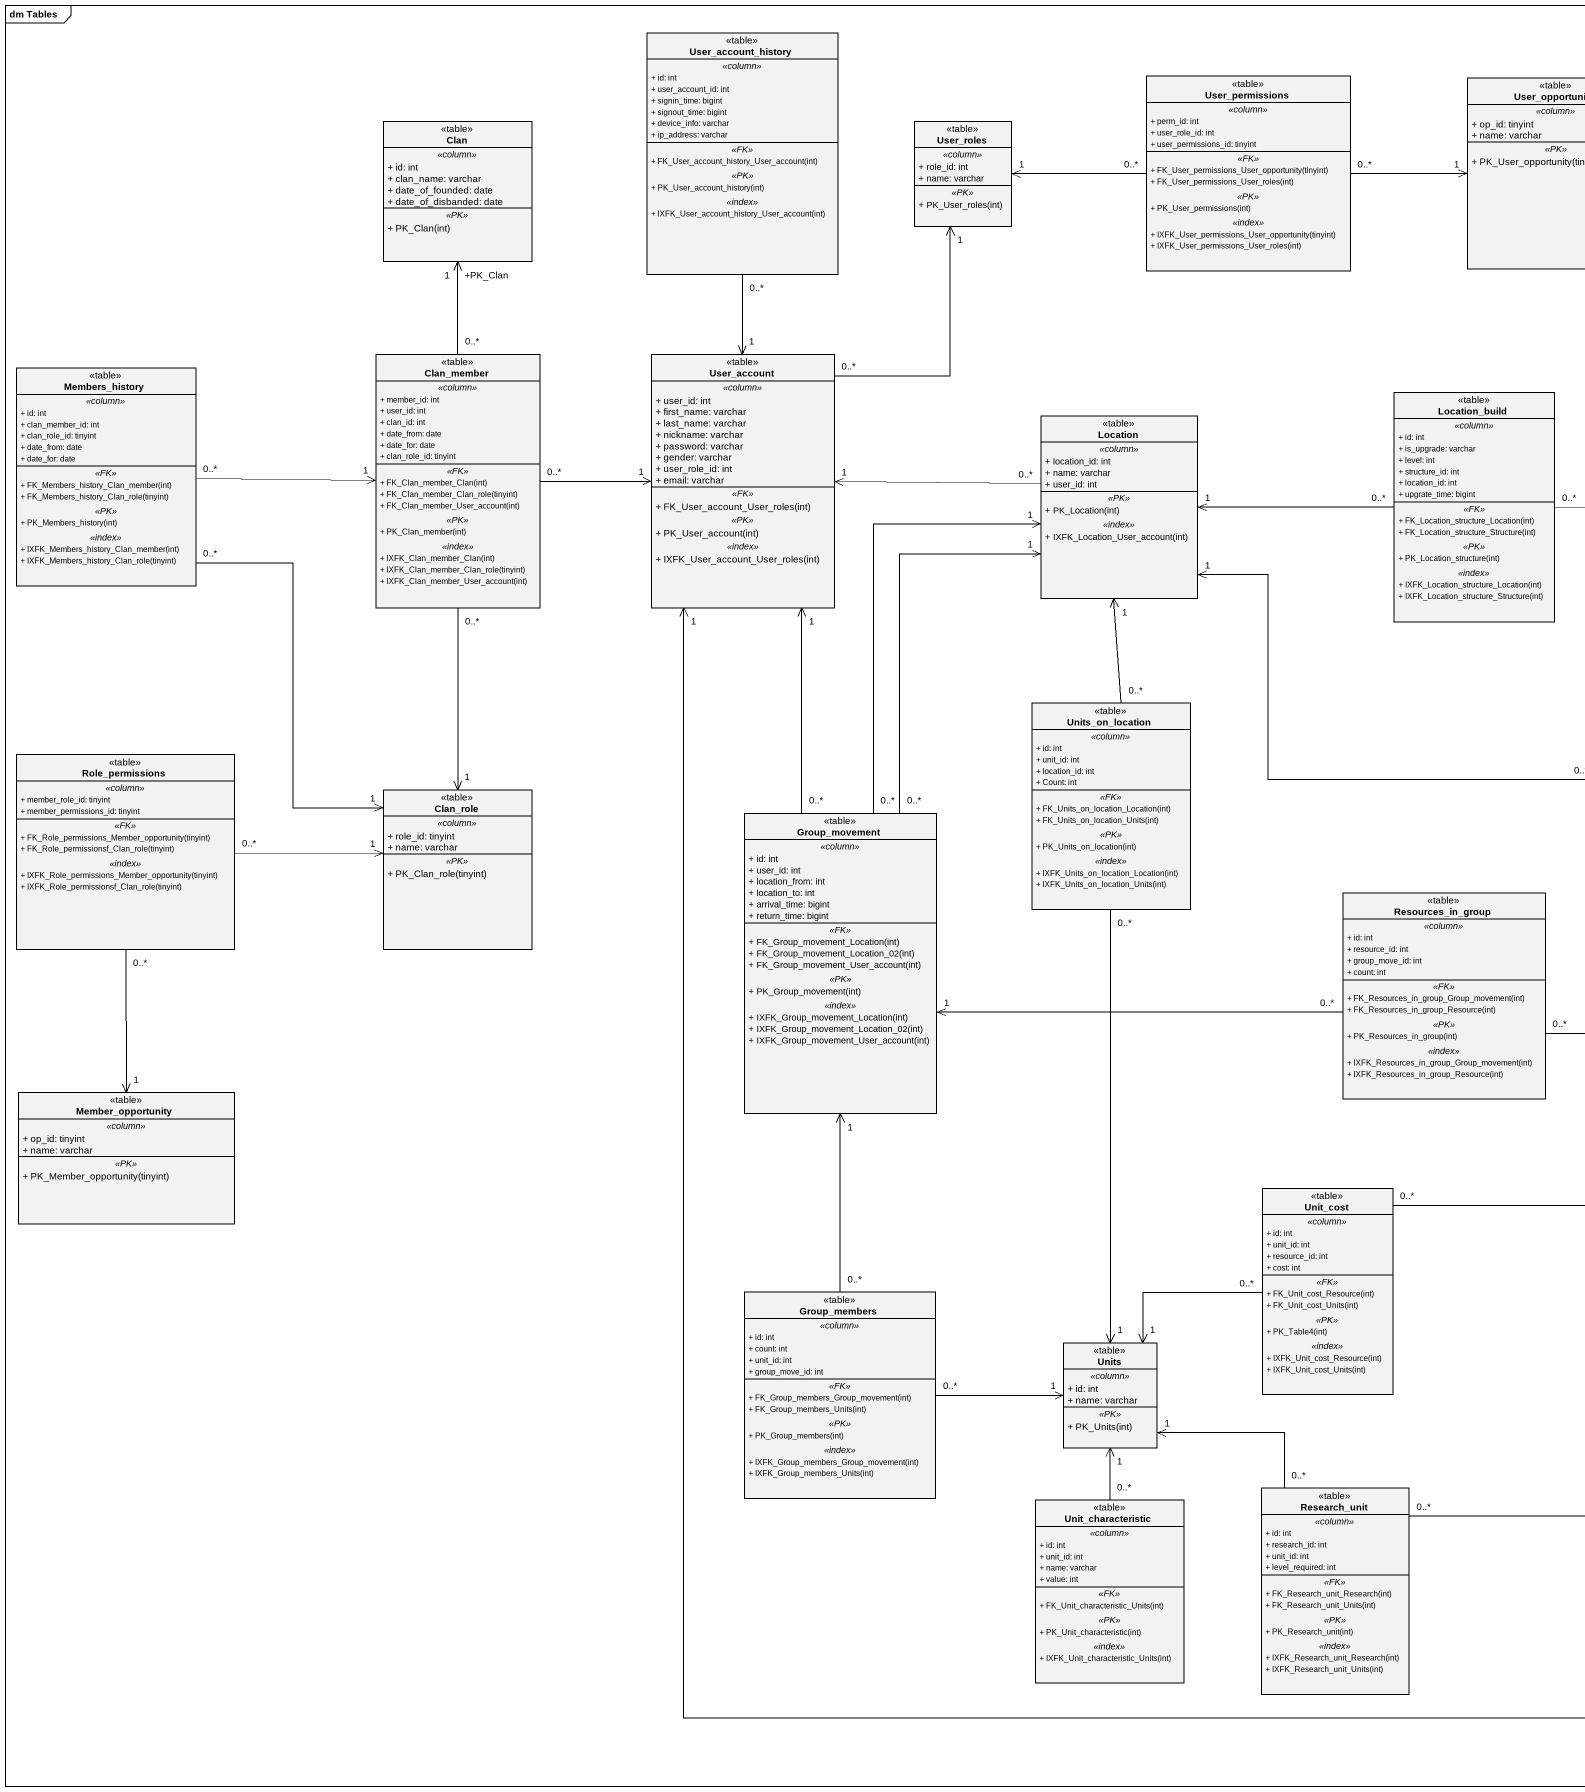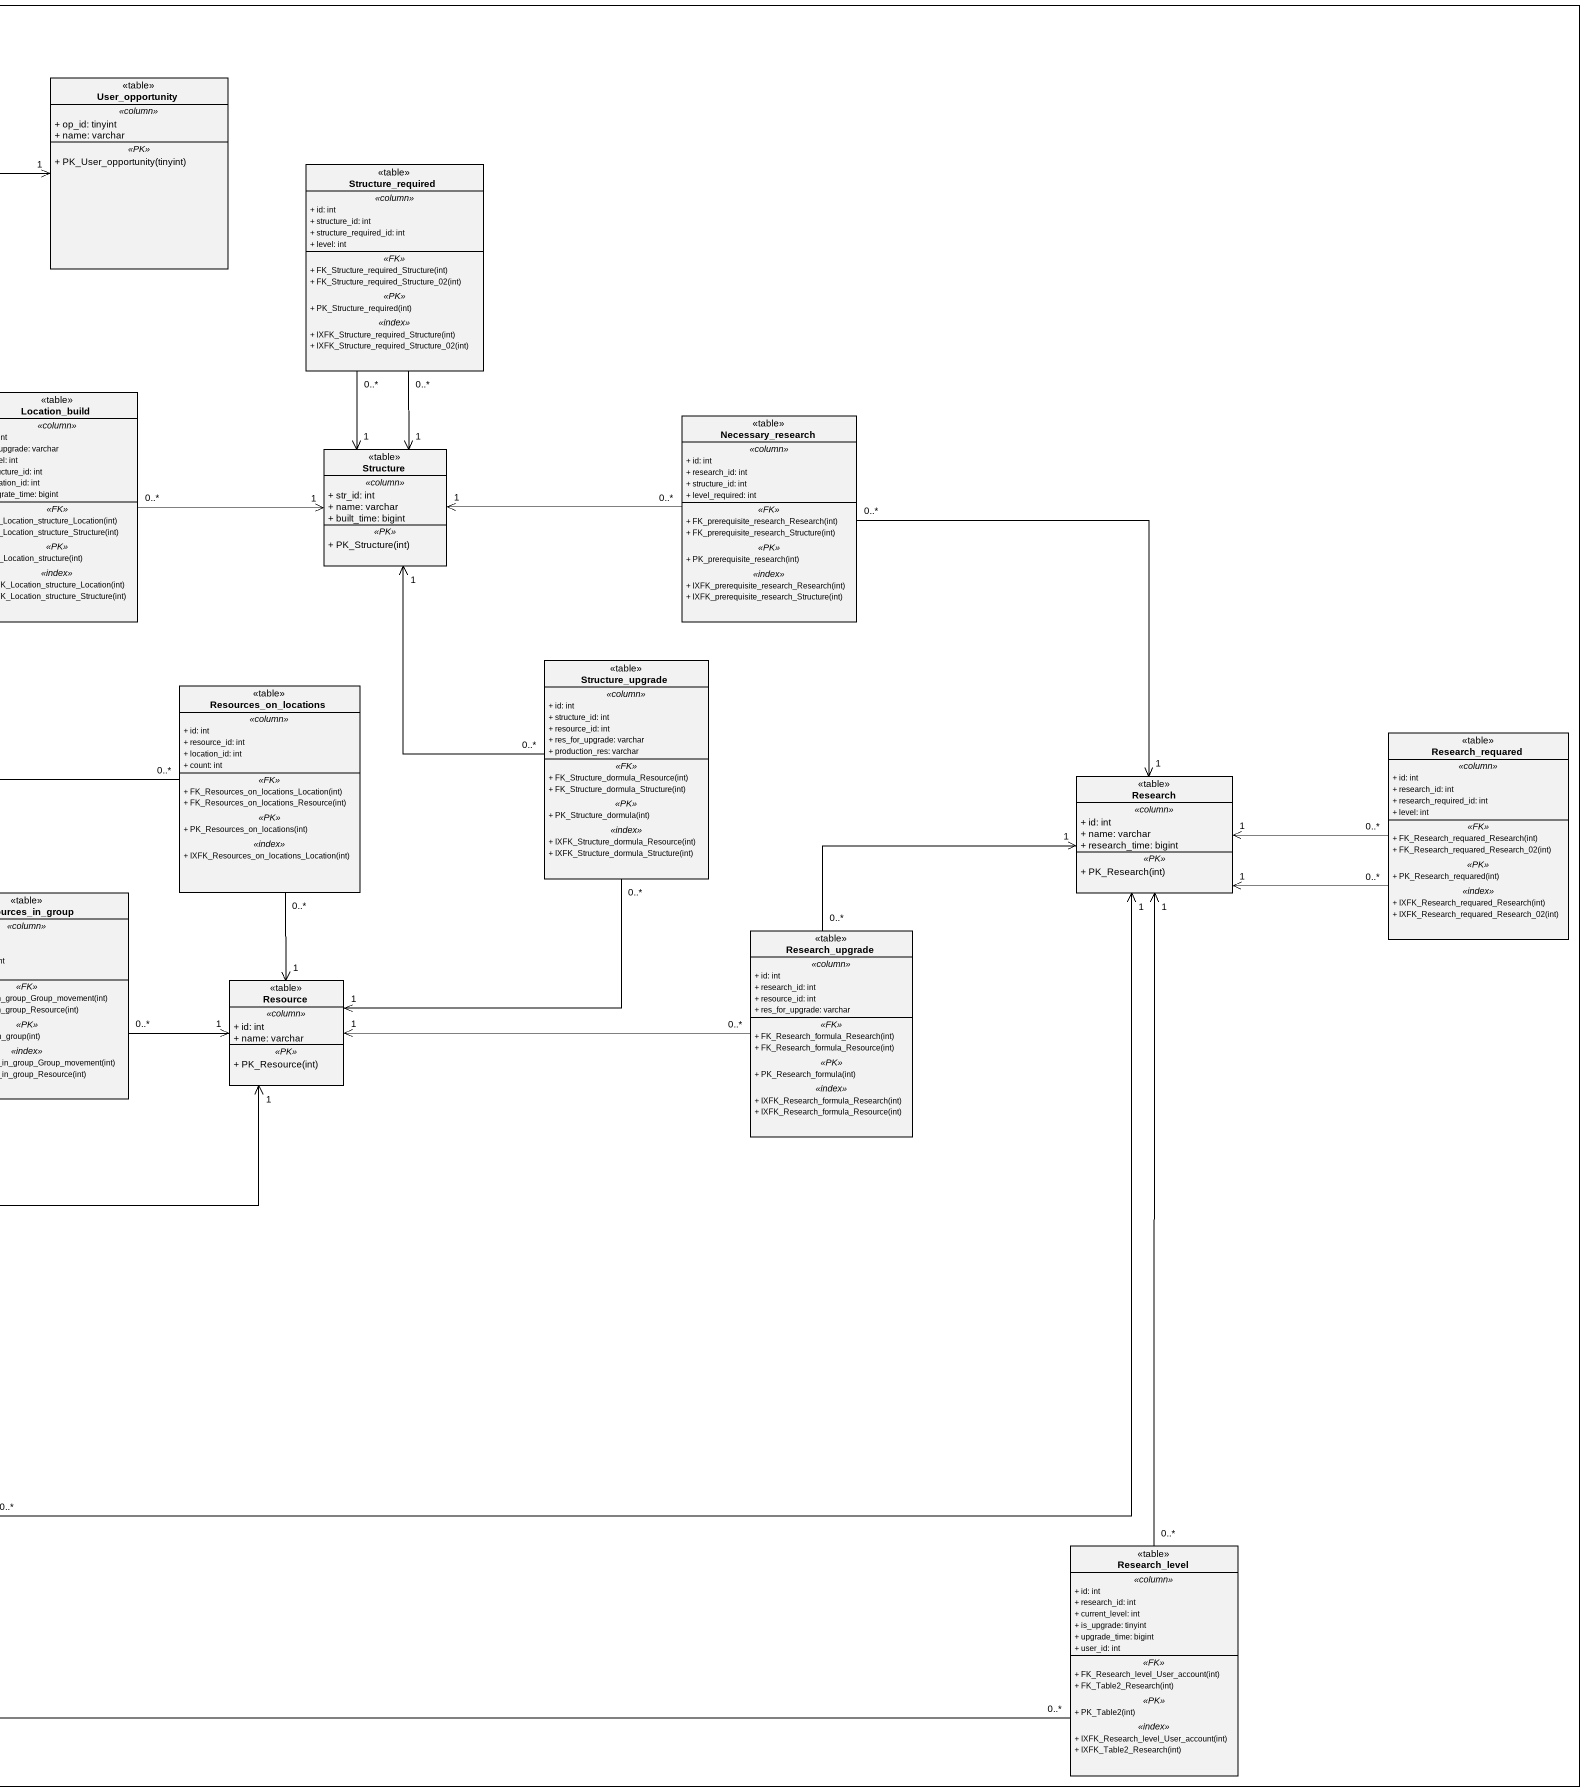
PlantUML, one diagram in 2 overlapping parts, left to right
@startuml
mainframe dm Tables
hide circle
hide empty members
skinparam classAttributeIconSize 0
class User_account_history <<table>> {
  .. <<column>> ..
  + id: int
  + user_account_id: int
  + signin_time: bigint
  + signout_time: bigint
  + device_info: varchar
  + ip_address: varchar
  .. <<FK>> ..
  + FK_User_account_history_User_account(int)
  .. <<PK>> ..
  + PK_User_account_history(int)
  .. <<index>> ..
  + IXFK_User_account_history_User_account(int)
}
class User_permissions <<table>> {
  .. <<column>> ..
  + perm_id: int
  + user_role_id: int
  + user_permissions_id: tinyint
  .. <<FK>> ..
  + FK_User_permissions_User_opportunity(tinyint)
  + FK_User_permissions_User_roles(int)
  .. <<PK>> ..
  + PK_User_permissions(int)
  .. <<index>> ..
  + IXFK_User_permissions_User_opportunity(tinyint)
  + IXFK_User_permissions_User_roles(int)
}
class User_opportunity <<table>> {
  .. <<column>> ..
  + op_id: tinyint
  + name: varchar
  .. <<PK>> ..
  + PK_User_opportunity(tinyint)
}
class Clan <<table>> {
  .. <<column>> ..
  + id: int
  + clan_name: varchar
  + date_of_founded: date
  + date_of_disbanded: date
  .. <<PK>> ..
  + PK_Clan(int)
}
class User_roles <<table>> {
  .. <<column>> ..
  + role_id: int
  + name: varchar
  .. <<PK>> ..
  + PK_User_roles(int)
}
class Structure_required <<table>> {
  .. <<column>> ..
  + id: int
  + structure_id: int
  + structure_required_id: int
  + level: int
  .. <<FK>> ..
  + FK_Structure_required_Structure(int)
  + FK_Structure_required_Structure_02(int)
  .. <<PK>> ..
  + PK_Structure_required(int)
  .. <<index>> ..
  + IXFK_Structure_required_Structure(int)
  + IXFK_Structure_required_Structure_02(int)
}
class Clan_member <<table>> {
  .. <<column>> ..
  + member_id: int
  + user_id: int
  + clan_id: int
  + date_from: date
  + date_for: date
  + clan_role_id: tinyint
  .. <<FK>> ..
  + FK_Clan_member_Clan(int)
  + FK_Clan_member_Clan_role(tinyint)
  + FK_Clan_member_User_account(int)
  .. <<PK>> ..
  + PK_Clan_member(int)
  .. <<index>> ..
  + IXFK_Clan_member_Clan(int)
  + IXFK_Clan_member_Clan_role(tinyint)
  + IXFK_Clan_member_User_account(int)
}
class User_account <<table>> {
  .. <<column>> ..
  + user_id: int
  + first_name: varchar
  + last_name: varchar
  + nickname: varchar
  + password: varchar
  + gender: varchar
  + user_role_id: int
  + email: varchar
  .. <<FK>> ..
  + FK_User_account_User_roles(int)
  .. <<PK>> ..
  + PK_User_account(int)
  .. <<index>> ..
  + IXFK_User_account_User_roles(int)
}
class Members_history <<table>> {
  .. <<column>> ..
  + id: int
  + clan_member_id: int
  + clan_role_id: tinyint
  + date_from: date
  + date_for: date
  .. <<FK>> ..
  + FK_Members_history_Clan_member(int)
  + FK_Members_history_Clan_role(tinyint)
  .. <<PK>> ..
  + PK_Members_history(int)
  .. <<index>> ..
  + IXFK_Members_history_Clan_member(int)
  + IXFK_Members_history_Clan_role(tinyint)
}
class Location_build <<table>> {
  .. <<column>> ..
  + id: int
  + is_upgrade: varchar
  + level: int
  + structure_id: int
  + location_id: int
  + upgrate_time: bigint
  .. <<FK>> ..
  + FK_Location_structure_Location(int)
  + FK_Location_structure_Structure(int)
  .. <<PK>> ..
  + PK_Location_structure(int)
  .. <<index>> ..
  + IXFK_Location_structure_Location(int)
  + IXFK_Location_structure_Structure(int)
}
class Location <<table>> {
  .. <<column>> ..
  + location_id: int
  + name: varchar
  + user_id: int
  .. <<PK>> ..
  + PK_Location(int)
  .. <<index>> ..
  + IXFK_Location_User_account(int)
}
class Necessary_research <<table>> {
  .. <<column>> ..
  + id: int
  + research_id: int
  + structure_id: int
  + level_required: int
  .. <<FK>> ..
  + FK_prerequisite_research_Research(int)
  + FK_prerequisite_research_Structure(int)
  .. <<PK>> ..
  + PK_prerequisite_research(int)
  .. <<index>> ..
  + IXFK_prerequisite_research_Research(int)
  + IXFK_prerequisite_research_Structure(int)
}
class Structure <<table>> {
  .. <<column>> ..
  + str_id: int
  + name: varchar
  + built_time: bigint
  .. <<PK>> ..
  + PK_Structure(int)
}
class Resources_on_locations <<table>> {
  .. <<column>> ..
  + id: int
  + resource_id: int
  + location_id: int
  + count: int
  .. <<FK>> ..
  + FK_Resources_on_locations_Location(int)
  + FK_Resources_on_locations_Resource(int)
  .. <<PK>> ..
  + PK_Resources_on_locations(int)
  .. <<index>> ..
  + IXFK_Resources_on_locations_Location(int)
}
class Structure_upgrade <<table>> {
  .. <<column>> ..
  + id: int
  + structure_id: int
  + resource_id: int
  + res_for_upgrade: varchar
  + production_res: varchar
  .. <<FK>> ..
  + FK_Structure_dormula_Resource(int)
  + FK_Structure_dormula_Structure(int)
  .. <<PK>> ..
  + PK_Structure_dormula(int)
  .. <<index>> ..
  + IXFK_Structure_dormula_Resource(int)
  + IXFK_Structure_dormula_Structure(int)
}
class Units_on_location <<table>> {
  .. <<column>> ..
  + id: int
  + unit_id: int
  + location_id: int
  + Count: int
  .. <<FK>> ..
  + FK_Units_on_location_Location(int)
  + FK_Units_on_location_Units(int)
  .. <<PK>> ..
  + PK_Units_on_location(int)
  .. <<index>> ..
  + IXFK_Units_on_location_Location(int)
  + IXFK_Units_on_location_Units(int)
}
class Role_permissions <<table>> {
  .. <<column>> ..
  + member_role_id: tinyint
  + member_permissions_id: tinyint
  .. <<FK>> ..
  + FK_Role_permissions_Member_opportunity(tinyint)
  + FK_Role_permissionsf_Clan_role(tinyint)
  .. <<index>> ..
  + IXFK_Role_permissions_Member_opportunity(tinyint)
  + IXFK_Role_permissionsf_Clan_role(tinyint)
}
class Research_requared <<table>> {
  .. <<column>> ..
  + id: int
  + research_id: int
  + research_required_id: int
  + level: int
  .. <<FK>> ..
  + FK_Research_requared_Research(int)
  + FK_Research_requared_Research_02(int)
  .. <<PK>> ..
  + PK_Research_requared(int)
  .. <<index>> ..
  + IXFK_Research_requared_Research(int)
  + IXFK_Research_requared_Research_02(int)
}
class Clan_role <<table>> {
  .. <<column>> ..
  + role_id: tinyint
  + name: varchar
  .. <<PK>> ..
  + PK_Clan_role(tinyint)
}
class Research <<table>> {
  .. <<column>> ..
  + id: int
  + name: varchar
  + research_time: bigint
  .. <<PK>> ..
  + PK_Research(int)
}
class Group_movement <<table>> {
  .. <<column>> ..
  + id: int
  + user_id: int
  + location_from: int
  + location_to: int
  + arrival_time: bigint
  + return_time: bigint
  .. <<FK>> ..
  + FK_Group_movement_Location(int)
  + FK_Group_movement_Location_02(int)
  + FK_Group_movement_User_account(int)
  .. <<PK>> ..
  + PK_Group_movement(int)
  .. <<index>> ..
  + IXFK_Group_movement_Location(int)
  + IXFK_Group_movement_Location_02(int)
  + IXFK_Group_movement_User_account(int)
}
class Resources_in_group <<table>> {
  .. <<column>> ..
  + id: int
  + resource_id: int
  + group_move_id: int
  + count: int
  .. <<FK>> ..
  + FK_Resources_in_group_Group_movement(int)
  + FK_Resources_in_group_Resource(int)
  .. <<PK>> ..
  + PK_Resources_in_group(int)
  .. <<index>> ..
  + IXFK_Resources_in_group_Group_movement(int)
  + IXFK_Resources_in_group_Resource(int)
}
class Research_upgrade <<table>> {
  .. <<column>> ..
  + id: int
  + research_id: int
  + resource_id: int
  + res_for_upgrade: varchar
  .. <<FK>> ..
  + FK_Research_formula_Research(int)
  + FK_Research_formula_Resource(int)
  .. <<PK>> ..
  + PK_Research_formula(int)
  .. <<index>> ..
  + IXFK_Research_formula_Research(int)
  + IXFK_Research_formula_Resource(int)
}
class Resource <<table>> {
  .. <<column>> ..
  + id: int
  + name: varchar
  .. <<PK>> ..
  + PK_Resource(int)
}
class Member_opportunity <<table>> {
  .. <<column>> ..
  + op_id: tinyint
  + name: varchar
  .. <<PK>> ..
  + PK_Member_opportunity(tinyint)
}
class Unit_cost <<table>> {
  .. <<column>> ..
  + id: int
  + unit_id: int
  + resource_id: int
  + cost: int
  .. <<FK>> ..
  + FK_Unit_cost_Resource(int)
  + FK_Unit_cost_Units(int)
  .. <<PK>> ..
  + PK_Table4(int)
  .. <<index>> ..
  + IXFK_Unit_cost_Resource(int)
  + IXFK_Unit_cost_Units(int)
}
class Group_members <<table>> {
  .. <<column>> ..
  + id: int
  + count: int
  + unit_id: int
  + group_move_id: int
  .. <<FK>> ..
  + FK_Group_members_Group_movement(int)
  + FK_Group_members_Units(int)
  .. <<PK>> ..
  + PK_Group_members(int)
  .. <<index>> ..
  + IXFK_Group_members_Group_movement(int)
  + IXFK_Group_members_Units(int)
}
class Units <<table>> {
  .. <<column>> ..
  + id: int
  + name: varchar
  .. <<PK>> ..
  + PK_Units(int)
}
class Unit_characteristic <<table>> {
  .. <<column>> ..
  + id: int
  + unit_id: int
  + name: varchar
  + value: int
  .. <<FK>> ..
  + FK_Unit_characteristic_Units(int)
  .. <<PK>> ..
  + PK_Unit_characteristic(int)
  .. <<index>> ..
  + IXFK_Unit_characteristic_Units(int)
}
class Research_unit <<table>> {
  .. <<column>> ..
  + id: int
  + research_id: int
  + unit_id: int
  + level_required: int
  .. <<FK>> ..
  + FK_Research_unit_Research(int)
  + FK_Research_unit_Units(int)
  .. <<PK>> ..
  + PK_Research_unit(int)
  .. <<index>> ..
  + IXFK_Research_unit_Research(int)
  + IXFK_Research_unit_Units(int)
}
class Research_level <<table>> {
  .. <<column>> ..
  + id: int
  + research_id: int
  + current_level: int
  + is_upgrade: tinyint
  + upgrade_time: bigint
  + user_id: int
  .. <<FK>> ..
  + FK_Research_level_User_account(int)
  + FK_Table2_Research(int)
  .. <<PK>> ..
  + PK_Table2(int)
  .. <<index>> ..
  + IXFK_Research_level_User_account(int)
  + IXFK_Table2_Research(int)
}
User_account_history "0..*" --> "1" User_account
User_permissions "0..*" -right-> "1" User_opportunity
User_permissions "0..*" -left-> "1" User_roles
Structure_required "0..*" --> "1" Structure
Structure_required "0..*" --> "1" Structure
Clan_member "0..*" -up-> "+PK_Clan\n1" Clan
Clan_member "0..*" -right-> "1" User_account
Clan_member "0..*" --> "1" Clan_role
User_account "0..*" -up-> "1" User_roles
Members_history "0..*" -right-> "1" Clan_member
Members_history "0..*" --> "1" Clan_role
Location_build "0..*" -left-> "1" Location
Location_build "0..*" -right-> "1" Structure
Location "0..*" -left-> "1" User_account
Necessary_research "0..*" -left-> "1" Structure
Necessary_research "0..*" --> "1" Research
Resources_on_locations "0..*" -left-> "1" Location
Resources_on_locations "0..*" --> "1" Resource
Structure_upgrade "0..*" -up-> "1" Structure
Structure_upgrade "0..*" --> "1" Resource
Units_on_location "0..*" -up-> "1" Location
Units_on_location "0..*" --> "1" Units
Role_permissions "0..*" -right-> "1" Clan_role
Role_permissions "0..*" --> "1" Member_opportunity
Research_requared "0..*" -left-> "1" Research
Research_requared "0..*" -left-> "1" Research
Group_movement "0..*" -up-> "1" User_account
Group_movement "0..*" -up-> "1" Location
Group_movement "0..*" -up-> "1" Location
Resources_in_group "0..*" -left-> "1" Group_movement
Resources_in_group "0..*" -right-> "1" Resource
Research_upgrade "0..*" -up-> "1" Research
Research_upgrade "0..*" -left-> "1" Resource
Unit_cost "0..*" -up-> "1" Resource
Unit_cost "0..*" -left-> "1" Units
Group_members "0..*" -up-> "1" Group_movement
Group_members "0..*" -right-> "1" Units
Unit_characteristic "0..*" -up-> "1" Units
Research_unit "0..*" -up-> "1" Research
Research_unit "0..*" -up-> "1" Units
Research_level "0..*" -up-> "1" User_account
Research_level "0..*" -up-> "1" Research
@enduml
